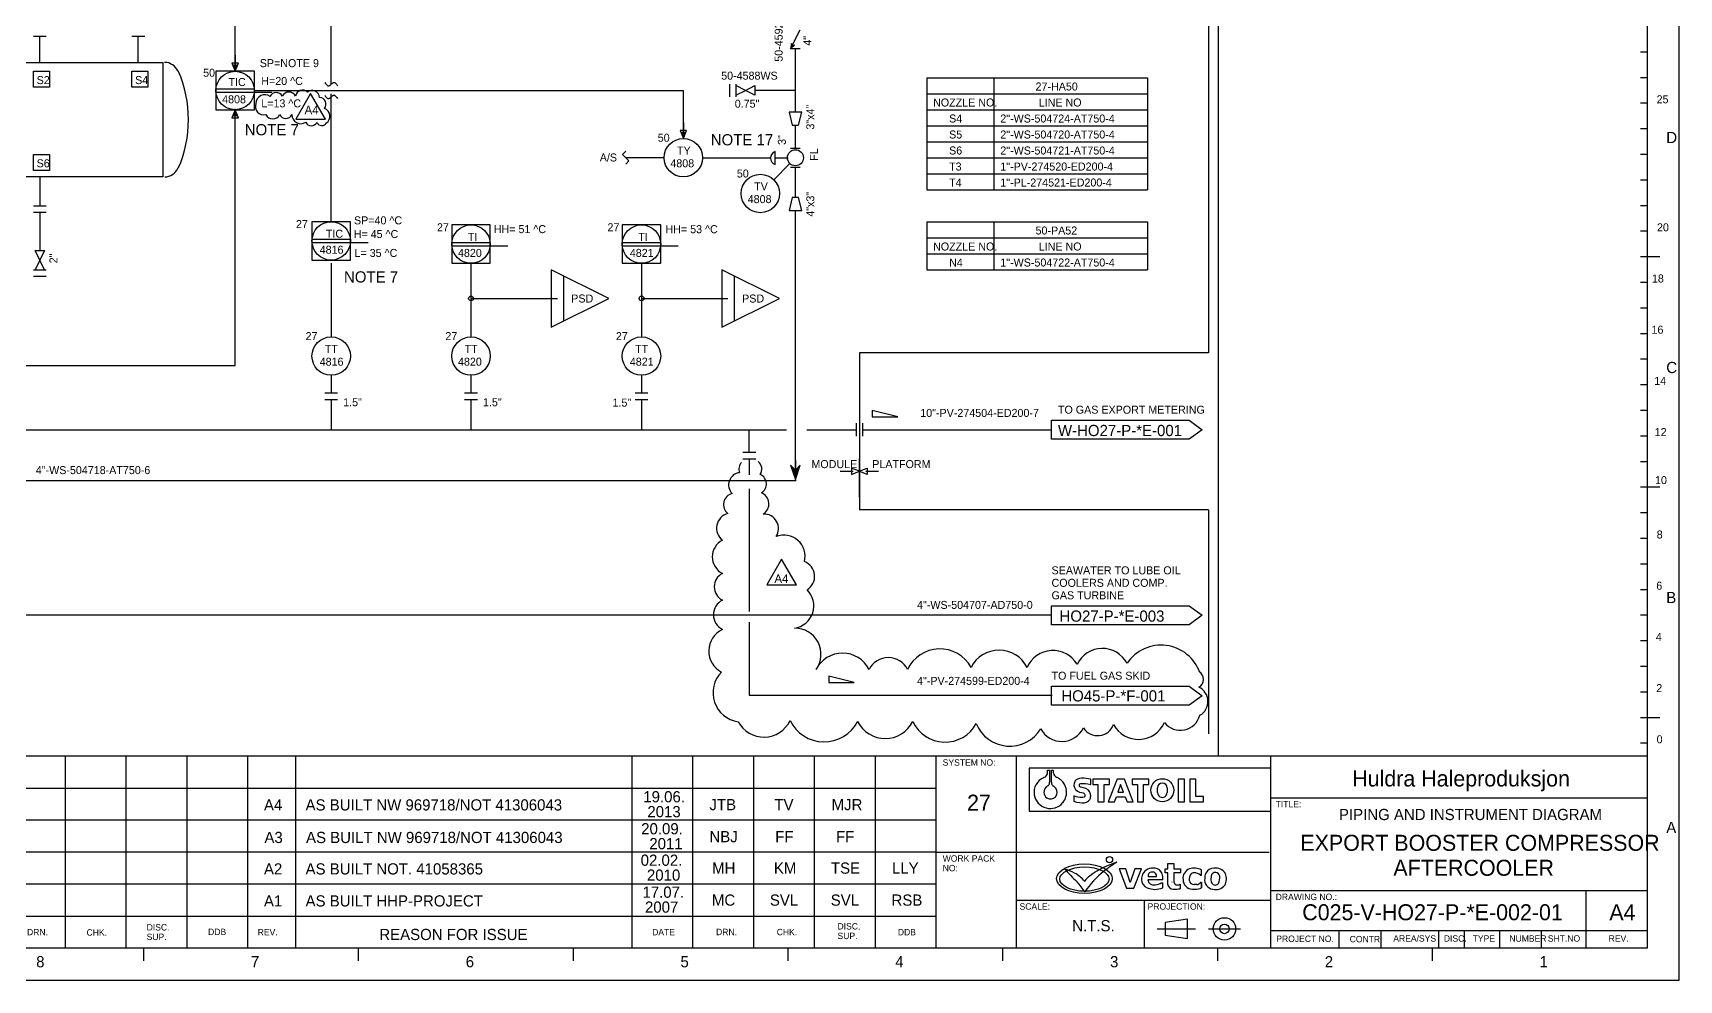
# Model space of a CAD drawing. Extents: x 0 to 840, y 0 to 594.
# Drawn here: x 326 to 840, y 0 to 296 of the extents above; entities that cross this region are included whole.
import ezdxf

# ---------------------------------------------------------------- set-up
doc = ezdxf.new("R2010")
doc.units = 0
for name, color, linetype in [('01-LIN-025-A', 7, 'Continuous'), ('08-LIN-050-A', 7, 'Continuous'), ('14-LIN-025-DASH', 7, 'Continuous'), ('15-LIN-025-PHAN', 7, 'Continuous'), ('18-LIN-025-SP', 7, 'Continuous'), ('35-TXT-025', 7, 'Continuous'), ('36-TXT-035', 7, 'Continuous'), ('37-TXT-050', 7, 'Continuous'), ('39-TXT-100', 7, 'Continuous'), ('40-', 7, 'Continuous'), ('43-', 7, 'Continuous'), ('45-', 7, 'Continuous'), ('47-', 7, 'Continuous'), ('50-REV-035-TRNG', 7, 'Continuous'), ('51-REV-035-CLD', 7, 'Continuous'), ('60-', 7, 'Continuous')]:
    doc.layers.add(name, color=color, linetype=linetype)

# ---------------------------------------------------------------- blocks, each defined once
blk = doc.blocks.new('VETHOF')
at = {"layer": '35-TXT-025'}
for p, q in [((0.41, -1.3), (1.85, -5.04)), ((0.41, -1.31), (0.42, -1.31)), ((3.31, -5.04), (4.76, -1.31)), ((6.04, -2.75), (7.66, -2.75)), ((6.04, -2.75), (6.04, -2.75)), ((7.16, -1.93), (6.63, -1.93)), ((9.39, -2.06), (9.39, -1.28)), ((9.39, -1.28), (9.86, -1.28)), ((9.85, -2.06), (9.39, -2.06)), ((9.85, -4.22), (9.85, -2.06)), ((9.86, -1.28), (9.86, -0.24)), ((9.86, -0.24), (11.07, -0.24)), ((11.07, -0.24), (11.07, -1.28)), ((11.07, -1.28), (12.33, -1.28)), ((12.33, -2.08), (11.07, -2.08)), ((11.07, -2.08), (11.07, -3.93)), ((12.33, -1.28), (12.33, -2.08)), ((14.1, -3.62), (14.1, -3.06)), ((16.22, -2.53), (16.41, -2.53)), ((16.41, -2.53), (16.41, -1.5)), ((1.85, -5.04), (3.31, -5.04)), ((8.91, -3.39), (6.02, -3.39)), ((6.02, -3.39), (6.02, -3.39)), ((8.68, -3.97), (8.83, -3.97)), ((8.83, -3.97), (8.87, -4.96)), ((10.74, -3.85), (10.72, -3.83)), ((12.29, -4.26), (12.29, -5.14)), ((14.64, -5.24), (15.22, -5.23)), ((15.49, -4.35), (14.99, -4.35)), ((16.41, -3.92), (16.21, -3.92)), ((16.41, -3.92), (16.41, -4.95)), ((16.41, -4.95), (16.41, -3.92))]:
    blk.add_line(p, q, dxfattribs=at)
for points in [[(2.6, -3.94), (1.73, -1.3), (0.41, -1.3)], [(4.76, -1.31), (3.49, -1.3), (2.6, -3.94)]]:
    blk.add_lwpolyline(points, dxfattribs=at)
blk.add_circle((-1.43, 0.48), 0.605, dxfattribs=at)
for centre, radius, start, end in [((13.93, -22.68), 26.62, 121.5563, 128.3285), ((37.25, 42.28), 64.41, 222.5947, 225.7032), ((-14.08, -13.49), 12.79, 62.6066, 72.1906), ((-11.71, -8.47), 7.25, 41.0115, 61.0067), ((-3.16, -5.6), 3.6, 124.7387, 147.7308), ((8.37, -15.52), 17.55, 128.5803, 146.05), ((6.12, -18.57), 19.56, 108.2412, 125.4198), ((6.77, -3.21), 1.99, 154.3487, 183.6218), ((6.95, -3.34), 2.21, 78.1818, 153.4256), ((7.31, -2.69), 1.52, 17.8896, 86.6586), ((6.01, -3.18), 2.91, 355.735, 19.13), ((14.63, -3.05), 1.82, 106.958, 189.6818), ((15.01, -4.27), 3.11, 63.2083, 107.2021), ((15.01, -2.96), 0.922, 90.9584, 186.0164), ((14.92, -4.02), 1.98, 48.9228, 87.6766), ((18.79, -3.46), 1.78, 170.4912, 263.3791), ((18.97, -3.03), 1.94, 151.7643, 183.9277), ((19.79, -3.3), 1.57, 162.7412, 208.9148), ((19.14, -2.82), 0.849, 86.3191, 180.85), ((19.2, -3.25), 2.12, 29.0189, 101.4145), ((19.02, -2.88), 0.922, 8.7879, 79.0575), ((17.23, -3.04), 2.72, 336.4872, 6.4609), ((18.68, -3.2), 2.57, 329.8764, 22.4066), ((-14.02, -10.14), 8.92, 28.965, 45.1389), ((6.54, -3.31), 1.76, 180.9147, 248.3029), ((7.4, -1.55), 3.72, 246.066, 293.4026), ((7.11, -3.3), 1.1, 184.8601, 284.5167), ((7.34, -2.01), 2.35, 271.2552, 305.2681), ((10.95, -4.11), 1.11, 185.5058, 268.5279), ((11.23, 0.94), 6.17, 267.1617, 279.8493), ((11.68, -3.8), 0.621, 192.7792, 272.2628), ((11.84, -3.73), 0.699, 259.1117, 310.2572), ((14.73, -3.35), 1.9, 180.2152, 267.4856), ((15.36, -3.23), 2.01, 265.9477, 301.2036), ((15.3, -3.22), 1.15, 279.5929, 322.5462), ((19.09, -3.62), 0.807, 212.7849, 321.122), ((19.18, -3.11), 2.2, 254.0775, 321.1567)]:
    blk.add_arc(centre, radius, start, end, dxfattribs=at)
for centre, major_axis, ratio in [((-6.29, -3.19), (5.4, 0), 0.528293), ((-6.29, -3.28), (4.78, 0), 0.49425)]:
    blk.add_ellipse(centre, major_axis=major_axis, ratio=ratio, dxfattribs=at)
for centre, major_axis, ratio, start_param, end_param in [((6.66, -2.64), (0, -0.712), 0.880856, 3.185051, 4.854658), ((7.04, -2.64), (0, 0.717), 0.880776, 4.56178, 6.095477), ((18.68, -3.23), (0, 2.06), 0.822978, 6.225398, 7.281168), ((15.03, -3.61), (-0.934, 0), 0.790089, 0.002176, 1.522775)]:
    blk.add_ellipse(centre, major_axis=major_axis, ratio=ratio, start_param=start_param, end_param=end_param, dxfattribs=at)

msp = doc.modelspace()

# ---------------------------------------------------------------- linework, layer by layer
at = {"layer": '01-LIN-025-A'}
for p, q in [((605, 282), (674, 282)), ((605, 282), (605, 247)), ((626, 282), (626, 247)), ((674, 282), (674, 247)), ((605, 277), (674, 277)), ((605, 272), (674, 272)), ((605, 267), (674, 267)), ((605, 262), (674, 262)), ((557.25, 250.1), (562.25, 255.21)), ((605, 257), (674, 257)), ((605, 252), (674, 252)), ((605, 247), (674, 247)), ((605, 237), (674, 237)), ((605, 237), (605, 222)), ((626, 237), (626, 222)), ((674, 237), (674, 222)), ((605, 232), (674, 232)), ((605, 227), (674, 227)), ((605, 222), (674, 222)), ((419, 189), (419, 183.47)), ((462.67, 189), (462.67, 183.47)), ((515.92, 189), (515.92, 183.47))]:
    msp.add_line(p, q, dxfattribs=at)
for points in [[(326, 295), (330, 295)], [(356.76, 295), (360.76, 295)], [(562.5, 291), (565.5, 297)], [(389, 289), (389, 286)], [(565.5, 291), (562.5, 291)], [(563.67, 292.22), (563, 292), (562.78, 292.67), (562.55, 291.11), (563.67, 292.22)], [(563, 292), (562.55, 291.11)], [(563.45, 292.06), (562.67, 291.33), (562.78, 292.39)], [(562.78, 292.39), (562.89, 291.78), (563.45, 292.06)], [(563.22, 291.89), (562.78, 291.55), (562.78, 292.11)], [(383, 284), (383, 272)], [(395, 284), (383, 284)], [(389.5, 286), (389, 284.75), (388.5, 286)], [(388.5, 286), (389, 285.8), (389.5, 286)], [(395, 272), (395, 284)], [(383, 278.5), (395, 278.5)], [(543.36, 280.02), (543.36, 276.02)], [(545.36, 280.02), (545.36, 276.02)], [(383, 277.5), (400.5, 277.5)], [(383, 272), (395, 272)], [(388.5, 270), (389, 271.25), (389.5, 270)], [(389.5, 270), (389, 270.2), (388.5, 270)], [(389, 267), (389, 270)], [(529, 268), (529, 265)], [(562, 271.2), (563, 267.2)], [(566, 271.2), (562, 271.2)], [(565, 267.2), (566, 271.2)], [(529.5, 265), (529, 263.75), (528.5, 265)], [(528.5, 265), (529, 264.8), (529.5, 265)], [(563, 267.2), (565, 267.2)], [(511, 255), (512, 256), (510, 258), (511, 259)], [(557.7, 254.9), (557.7, 258.9)], [(562.5, 260), (565.5, 260)], [(561.7, 256.9), (557.7, 256.9)], [(562.5, 254), (565.5, 254)], [(326, 242), (330, 242)], [(563, 244.52), (562, 240.52)], [(565, 244.52), (563, 244.52)], [(566, 240.52), (565, 244.52)], [(326, 240), (330, 240)], [(413, 237), (413, 225)], [(425, 237), (413, 237)], [(425, 225), (425, 237)], [(562, 240.52), (566, 240.52)], [(413, 231.5), (425, 231.5)], [(456.67, 236), (456.67, 224)], [(468.67, 236), (456.67, 236)], [(468.67, 224), (468.67, 236)], [(509.92, 236), (509.92, 224)], [(521.92, 236), (509.92, 236)], [(521.92, 224), (521.92, 236)], [(413, 230.5), (430.5, 230.5)], [(456.67, 230.5), (468.67, 230.5)], [(456.67, 229.5), (474.17, 229.5)], [(509.92, 230.5), (521.92, 230.5)], [(509.92, 229.5), (527.42, 229.5)], [(326, 222), (330, 222)], [(413, 225), (425, 225)], [(456.67, 224), (468.67, 224)], [(509.92, 224), (521.92, 224)], [(326, 220), (330, 220)], [(491.67, 206), (491.67, 220)], [(545, 206), (545, 220)], [(417, 183.47), (421, 183.47)], [(417, 181.47), (421, 181.47)], [(460.67, 183.47), (464.67, 183.47)], [(460.67, 181.47), (464.67, 181.47)], [(513.92, 183.47), (517.92, 183.47)], [(513.92, 181.47), (517.92, 181.47)], [(644, 175), (687, 175)], [(644, 169), (644, 175)], [(687, 175), (691, 172)], [(583, 174), (583, 170)], [(585, 174), (585, 170)], [(691, 172), (687, 169)], [(547.6, 164.94), (551.6, 164.94)], [(687, 169), (644, 169)], [(547.6, 162.94), (551.6, 162.94)], [(565.5, 160.89), (564, 159.39), (562.5, 160.89), (564, 156.39), (565.5, 160.89)], [(562.53, 160.79), (562.6, 160.79)], [(562.57, 160.69), (562.7, 160.69)], [(562.6, 160.59), (562.8, 160.59)], [(562.63, 160.49), (562.9, 160.49)], [(562.67, 160.39), (563, 160.39)], [(562.7, 160.29), (563.1, 160.29)], [(562.73, 160.19), (563.2, 160.19)], [(562.77, 160.09), (563.3, 160.09)], [(562.8, 159.99), (563.4, 159.99)], [(562.83, 159.89), (563.5, 159.89)], [(562.87, 159.79), (563.6, 159.79)], [(562.9, 159.69), (563.7, 159.69)], [(562.93, 159.59), (563.8, 159.59)], [(562.97, 159.49), (563.9, 159.49)], [(563, 159.39), (564, 159.39)], [(564, 162.39), (564, 156.39)], [(564, 159.39), (565, 159.39)], [(564.1, 159.49), (565.03, 159.49)], [(564.2, 159.59), (565.07, 159.59)], [(564.3, 159.69), (565.1, 159.69)], [(564.4, 159.79), (565.13, 159.79)], [(564.5, 159.89), (565.17, 159.89)], [(564.6, 159.99), (565.2, 159.99)], [(564.7, 160.09), (565.23, 160.09)], [(564.8, 160.19), (565.27, 160.19)], [(564.9, 160.29), (565.3, 160.29)], [(565, 160.39), (565.33, 160.39)], [(565.1, 160.49), (565.37, 160.49)], [(565.2, 160.59), (565.4, 160.59)], [(565.3, 160.69), (565.43, 160.69)], [(565.4, 160.79), (565.47, 160.79)], [(584, 151), (584, 163)], [(563.03, 159.29), (564.97, 159.29)], [(563.07, 159.19), (564.93, 159.19)], [(563.1, 159.09), (564.9, 159.09)], [(563.13, 158.99), (564.87, 158.99)], [(563.17, 158.89), (564.83, 158.89)], [(563.2, 158.79), (564.8, 158.79)], [(563.23, 158.69), (564.77, 158.69)], [(563.27, 158.59), (564.73, 158.59)], [(563.3, 158.49), (564.7, 158.49)], [(563.33, 158.39), (564.67, 158.39)], [(563.37, 158.29), (564.63, 158.29)], [(563.4, 158.19), (564.6, 158.19)], [(563.43, 158.09), (564.57, 158.09)], [(563.47, 157.99), (564.53, 157.99)], [(563.5, 157.89), (564.5, 157.89)], [(563.53, 157.79), (564.47, 157.79)], [(563.57, 157.69), (564.43, 157.69)], [(563.6, 157.59), (564.4, 157.59)], [(563.63, 157.49), (564.37, 157.49)], [(563.67, 157.39), (564.33, 157.39)], [(563.7, 157.29), (564.3, 157.29)], [(563.73, 157.19), (564.27, 157.19)], [(563.77, 157.09), (564.23, 157.09)], [(563.8, 156.99), (564.2, 156.99)], [(563.83, 156.89), (564.17, 156.89)], [(563.87, 156.79), (564.13, 156.79)], [(563.9, 156.69), (564.1, 156.69)], [(563.93, 156.59), (564.07, 156.59)], [(563.97, 156.49), (564.03, 156.49)], [(578, 159), (579, 159)], [(579, 159), (582, 159)], [(586, 159), (589, 159)], [(589, 159), (590, 159)], [(644, 117), (687, 117)], [(644, 111), (644, 117)], [(687, 117), (691, 114)], [(691, 114), (687, 111)], [(687, 111), (644, 111)], [(644, 91.87), (687, 91.87)], [(644, 85.87), (644, 91.87)], [(687, 91.87), (691, 88.87)], [(691, 88.87), (687, 85.87)], [(687, 85.87), (644, 85.87)]]:
    msp.add_lwpolyline(points, dxfattribs=at)
for points in [[(326, 284), (331, 284), (331, 279), (326, 279)], [(356.76, 284), (361.76, 284), (361.76, 279), (356.76, 279)], [(390, 286.5), (388, 286.5), (389, 284)], [(545.36, 276.52), (548.36, 278.02), (545.36, 279.52)], [(551.36, 276.52), (548.36, 278.02), (551.36, 279.52)], [(388, 269.5), (390, 269.5), (389, 272)], [(530, 265.5), (528, 265.5), (529, 263)], [(326, 258), (331, 258), (331, 253), (326, 253)], [(329.5, 228), (328, 225), (326.5, 228)], [(329.5, 222), (328, 225), (326.5, 222)], [(487.67, 204), (505.67, 213), (487.67, 222)], [(541, 204), (559, 213), (541, 222)], [(588, 178), (588, 176), (596, 176)], [(581.5, 160), (581.5, 158), (584, 159)], [(586.45, 160), (586.45, 158), (583.95, 159)], [(574.39, 94.96), (574.39, 92.96), (582.39, 92.96)]]:
    msp.add_lwpolyline(points, close=True, dxfattribs=at)
for centre, radius in [((389, 278), 6), ((529, 257), 6), ((564, 257), 2.5), ((553.05, 245.81), 6), ((419, 231), 6), ((462.67, 230), 6), ((515.92, 230), 6), ((462.69, 213.02), 0.75), ((515.94, 213.02), 0.75), ((419, 195), 6), ((462.67, 195), 6), ((515.92, 195), 6)]:
    msp.add_circle(centre, radius, dxfattribs=at)
msp.add_arc((558.28, 256.9), 2.08, 106.2602, 253.7398, dxfattribs=at)
for points in [[(417, 280.5), (417.33, 280.04), (418, 279.12), (419, 280), (420, 280.87), (420.67, 279.96), (421, 279.5)], [(417, 276.5), (417.33, 276.04), (418, 275.12), (419, 276), (420, 276.87), (420.67, 275.96), (421, 275.5)]]:
    msp.add_open_spline(points, degree=3, dxfattribs=at)
at = {"layer": '08-LIN-050-A'}
for p, q in [((328, 286.84), (328, 295)), ((358.76, 286.84), (358.76, 295)), ((564, 271.2), (564, 291)), ((564, 260), (564, 267.2)), ((564, 244.52), (564, 254)), ((328, 251), (328, 242)), ((564, 156.39), (564, 240.52)), ((419, 181.47), (419, 172)), ((462.67, 181.47), (462.67, 172)), ((515.92, 181.47), (515.92, 172)), ((549.6, 164.94), (549.6, 171.99)), ((564.19, 156), (197, 156)), ((644, 114), (173, 114))]:
    msp.add_line(p, q, dxfattribs=at)
at = {"layer": '14-LIN-025-DASH'}
for points in [[(693, 417), (693, 196)], [(693, 196), (584, 196)], [(584, 196), (584, 147)], [(693, 147), (584, 147)], [(693, 147), (693, 77)]]:
    msp.add_lwpolyline(points, dxfattribs=at)
at = {"layer": '15-LIN-025-PHAN'}
msp.add_line((696, 585), (696, 70), dxfattribs=at)
at = {"layer": '18-LIN-025-SP'}
for p, q in [((419, 280), (419, 388)), ((389, 284.3), (389, 372.56)), ((395, 278), (529, 278)), ((417.77, 279.03), (417.77, 279.06)), ((529, 263), (529, 278)), ((564, 278.02), (551.36, 278.02)), ((419, 237), (419, 277)), ((389, 192.09), (389, 272.3)), ((523, 257), (511, 257)), ((556.2, 256.9), (535, 256.9)), ((328, 240), (328, 228)), ((419, 224), (419, 201)), ((462.67, 224), (462.67, 201)), ((515.92, 224), (515.92, 201)), ((462.67, 213), (489.67, 213)), ((515.92, 213), (542.92, 213)), ((243.99, 192.09), (389, 192.09)), ((207, 172), (561.17, 172)), ((567.6, 172), (583, 172)), ((585, 172), (644, 172)), ((549.6, 162.94), (549.6, 157.85)), ((549.6, 153.53), (549.6, 115.22)), ((549.6, 111.83), (549.6, 89.07)), ((549.6, 89.07), (644.17, 89.07))]:
    msp.add_line(p, q, dxfattribs=at)
at = {"layer": '43-'}
for p, q in [((25, 60), (608, 60)), ((677, 16), (689, 16)), ((693, 16), (703, 16)), ((712.5, 15.5), (830, 15.5))]:
    msp.add_line(p, q, dxfattribs=at)
for points in [[(0, 594), (0, 0), (840, 0), (840, 594)], [(679.5, 14), (686.5, 13), (686.5, 19), (679.5, 18)]]:
    msp.add_lwpolyline(points, close=True, dxfattribs=at)
for points in [[(830, 290), (828, 290)], [(830, 282), (828, 282)], [(830, 274), (828, 274)], [(830, 266), (828, 266)], [(830, 258), (828, 258)], [(830, 250), (828, 250)], [(830, 242), (828, 242)], [(830, 234), (828, 234)], [(830, 226), (828, 226)], [(834, 226), (830, 226)], [(830, 218), (828, 218)], [(830, 210), (828, 210)], [(830, 202), (828, 202)], [(830, 194), (828, 194)], [(830, 186), (828, 186)], [(830, 178), (828, 178)], [(830, 170), (828, 170)], [(830, 162), (828, 162)], [(830, 154), (828, 154)], [(834, 154), (830, 154)], [(830, 146), (828, 146)], [(830, 138), (828, 138)], [(830, 130), (828, 130)], [(830, 122), (828, 122)], [(830, 114), (828, 114)], [(830, 106), (828, 106)], [(830, 98), (828, 98)], [(830, 90), (828, 90)], [(830, 82), (828, 82)], [(834, 82), (830, 82)], [(830, 74), (828, 74)], [(336, 10), (336, 70)], [(355, 10), (355, 70)], [(374, 10), (374, 70)], [(408, 10), (408, 70)], [(513, 10), (513, 70)], [(532, 10), (532, 70)], [(551, 10), (551, 70)], [(570, 10), (570, 70)], [(589, 10), (589, 70)], [(830, 70), (828, 70)], [(608, 50), (25, 50)], [(608, 40), (25, 40)], [(608, 30), (25, 30)], [(673, 10), (673, 25)], [(747, 10), (747, 15.5)], [(765, 10), (765, 15.5)], [(773, 10), (773, 15.5)], [(784, 10), (784, 15.5)], [(797, 10), (797, 15.5)], [(733.85, 9.9), (733.85, 15.4)], [(360.4, 10), (360.4, 6)], [(427.48, 10), (427.48, 6)], [(494.56, 10), (494.56, 6)], [(561.64, 10), (561.64, 6)], [(628.72, 10), (628.72, 6)], [(695.8, 10), (695.8, 6)], [(762.88, 10), (762.88, 6)]]:
    msp.add_lwpolyline(points, dxfattribs=at)
for radius in [3.5, 1.5]:
    msp.add_circle((698, 16), radius, dxfattribs=at)
at = {"layer": '45-'}
for p, q in [((830, 70), (25, 70)), ((712.5, 57), (830, 57)), ((712.5, 28), (830, 28)), ((811, 10), (811, 28)), ((25, 20), (608, 20))]:
    msp.add_line(p, q, dxfattribs=at)
msp.add_lwpolyline([(25, 585), (830, 585), (830, 10), (25, 10)], close=True, dxfattribs=at)
for points in [[(393, 10), (393, 70)], [(608, 10), (608, 70)], [(633, 10), (633, 70)], [(712.5, 10), (712.5, 70)], [(608, 40), (712, 40)], [(633, 25), (712.5, 25)]]:
    msp.add_lwpolyline(points, dxfattribs=at)
at = {"layer": '47-'}
for p, q in [((677.1, 58.6), (677.1, 60.09)), ((680.1, 60.07), (680.1, 58.6))]:
    msp.add_line(p, q, dxfattribs=at)
for points in [[(637.05, 52.74), (712.45, 52.74), (712.45, 66.24), (637.05, 66.24)], [(656.25, 62.75), (654.79, 63.02), (654.05, 63.09), (653.31, 63.1), (652.68, 63.02), (652.11, 62.84), (651.7, 62.59), (651.4, 62.23), (651.04, 61.48), (651, 60.86), (651.15, 60.17), (651.5, 59.59), (652.15, 59.04), (652.76, 58.78), (653.34, 58.64), (653.87, 58.48), (654.07, 58.4), (654.34, 58.17), (654.42, 57.75), (654.36, 57.35), (654.19, 57.14), (653.81, 57.06), (653.36, 57.06), (652.8, 57.1), (652.17, 57.2), (651.71, 57.31), (651, 57.54), (651, 55.94), (651.84, 55.63), (652.83, 55.45), (653.54, 55.43), (654.3, 55.43), (654.93, 55.61), (655.56, 56.07), (655.91, 56.48), (656.12, 56.86), (656.21, 57.22), (656.27, 57.59), (656.2, 58.11), (655.85, 58.92), (655.42, 59.45), (654.74, 59.83), (653.25, 60.24), (653.02, 60.29), (652.8, 60.43), (652.75, 60.52), (652.75, 61.16), (652.87, 61.32), (653.13, 61.42), (653.76, 61.46), (654.64, 61.4), (655.38, 61.32), (656.25, 61.14)], [(658.5, 55.74), (660.45, 55.74), (660.45, 61.14), (662.1, 61.14), (662.1, 62.79), (656.85, 62.79), (656.85, 61.14), (658.5, 61.14)], [(661.72, 55.74), (663.67, 55.74), (664.27, 57.24), (666.97, 57.24), (667.57, 55.74), (669.52, 55.74), (666.75, 62.79), (664.5, 62.79)], [(670.8, 55.74), (672.75, 55.74), (672.75, 61.14), (674.4, 61.14), (674.4, 62.79), (669.15, 62.79), (669.15, 61.14), (670.8, 61.14)], [(683.55, 55.74), (685.5, 55.74), (685.5, 62.79), (683.55, 62.79)], [(687.15, 62.79), (687.15, 55.74), (691.5, 55.74), (691.5, 57.39), (689.1, 57.39), (689.1, 62.79)], [(664.65, 58.74), (666.45, 58.74), (665.55, 61.14)]]:
    msp.add_lwpolyline(points, close=True, dxfattribs=at)
for points in [[(642.72, 65.01), (642.76, 65.63), (643.39, 65.64), (643.39, 61.89)], [(643.98, 61.81), (643.95, 65.64), (644.54, 65.63)]]:
    msp.add_lwpolyline(points, dxfattribs=at)
msp.add_circle((678.6, 59.34), 3.6, dxfattribs=at)
for centre, radius, start, end in [((643.59, 58.65), 5.06, 113.7635, 188.3203), ((641.21, 64.77), 1.52, 282.852, 9.044), ((641.95, 61.79), 1.44, 321.7423, 3.762), ((645.2, 61.71), 1.23, 175.3152, 221.2166), ((646.49, 65.41), 1.97, 173.4672, 187.7155), ((645.83, 65.04), 1.3, 175.3061, 197.185), ((645.9, 64.8), 1.31, 186.1278, 222.8283), ((646.18, 64.84), 1.56, 216.8773, 246.654), ((644.47, 61.38), 2.3, 55.6515, 61.5466), ((644.61, 60.4), 3.11, 48.0526, 68.1437), ((644.97, 60.04), 3.18, 37.2435, 57.2587), ((644.77, 59.44), 3.71, 20.1397, 42.7842), ((643.63, 58.74), 5.11, 189.1914, 319.9278), ((643.63, 58.7), 2.03, 124.5855, 237.1816), ((645.05, 57.76), 3.67, 125.9617, 134.5122), ((643.7, 58.69), 2.06, 235.4877, 40.7807), ((645.9, 57.6), 4.34, 130.4962, 133.846), ((645.2, 61.51), 1.1, 213.3486, 238.4905), ((644.05, 59.53), 1.19, 43.3303, 60.8198), ((646.02, 61.25), 1.43, 219.3244, 237.8771), ((643.47, 58.69), 5.21, 321.413, 9.0237), ((646.06, 59.56), 2.49, 13.5176, 27.6966), ((645.82, 59.21), 2.82, 6.0766, 19.2842), ((678.6, 60.08), 1.5, 359.7594, 179.7594), ((678.6, 58.59), 1.5, 179.7594, 0.2406)]:
    msp.add_arc(centre, radius, start, end, dxfattribs=at)
at = {"layer": '50-REV-035-TRNG'}
for points in [[(412.58, 277.09), (407.96, 269.08), (417.21, 269.08)], [(559.66, 131.56), (555.04, 123.55), (564.29, 123.55)]]:
    msp.add_lwpolyline(points, close=True, dxfattribs=at)
at = {"layer": '51-REV-035-CLD'}
for centre, radius, start, end in [((410.04, 275.94), 2.18, 45.0679, 171.8188), ((413.06, 275.72), 2.29, 3.4158, 130.1667), ((397.91, 272.98), 2.59, 158.2442, 284.9951), ((398.26, 273.95), 2.75, 53.6016, 180.3525), ((401.83, 275.24), 2.15, 27.7709, 154.5218), ((405.81, 275.2), 2.32, 26.6246, 153.3754), ((415.25, 273.74), 2.12, 320.5767, 87.3275), ((400.74, 271.55), 2.41, 206.6246, 333.3754), ((404.81, 271.44), 2.15, 206.6246, 333.3754), ((409.49, 270.36), 2.75, 177.645, 304.3959), ((412.83, 268.94), 1.98, 205.3786, 332.1295), ((416.08, 268.67), 1.64, 203.6103, 330.3612), ((416.06, 269.97), 2.56, 304.3427, 71.0935), ((549.44, 159.71), 3.11, 138.0463, 201.4218), ((550.45, 159.67), 3.05, 326.8378, 51.7361), ((547.01, 154.73), 3.87, 96.8667, 223.6176), ((551.74, 155.04), 3.22, 300.2176, 66.9684), ((545.1, 148.62), 3.55, 104.5999, 231.3508), ((552.01, 148.8), 3.72, 301.8958, 68.6467), ((544.15, 141.24), 4.78, 105.3763, 232.1271), ((554.19, 141.12), 4.53, 326.0765, 92.8274), ((560.42, 132.46), 6.61, 345.1871, 111.938), ((543.81, 132.29), 5.79, 116.6246, 243.3754), ((565.04, 126.16), 4.95, 302.1984, 68.9493), ((543.31, 122.93), 4.68, 116.6246, 243.3754), ((543.51, 114.17), 5.12, 116.6246, 243.3754), ((562.69, 116.97), 7.06, 278.3906, 45.1414), ((544.4, 102.84), 7.46, 115.3101, 242.061), ((563.85, 101.83), 8.15, 324.0979, 90.8488), ((609.1, 92.41), 11.09, 28.5031, 155.254), ((627.62, 93.3), 9.81, 26.6246, 153.3754), ((644.43, 94.28), 8.74, 30.2021, 156.953), ((659.86, 94.93), 8.72, 27.8185, 154.5693), ((678.21, 91.84), 12.82, 19.2957, 146.0466), ((578.73, 92.9), 9.27, 26.6246, 153.3754), ((593.02, 94.04), 6.72, 26.6246, 153.3754), ((547.4, 89.8), 9.15, 135.1845, 261.9354), ((688.77, 93.96), 2.73, 296.6246, 63.3754), ((687.95, 87.06), 4.91, 298.7449, 65.4958), ((684.22, 84.38), 6.31, 218.2621, 345.0129), ((554.13, 85), 9.07, 207.9729, 334.7238), ((572.97, 86.26), 11.81, 205.7429, 332.4937), ((592.05, 85.12), 9.63, 206.6246, 333.3754), ((610.73, 85.45), 11.09, 204.746, 331.4969), ((630.95, 84.39), 11.3, 202.0123, 328.7632), ((647.19, 82.03), 7.45, 208.0222, 334.7731), ((658.4, 81.7), 5.3, 212.5327, 339.2836), ((671.15, 84.14), 8.91, 208.9627, 335.7135)]:
    msp.add_arc(centre, radius, start, end, dxfattribs=at)
at = {"layer": '60-'}
for points in [[(232.16, 286.8), (366.41, 286.8)], [(366.41, 286.8), (366.41, 251)], [(366.41, 251), (232.16, 251)]]:
    msp.add_lwpolyline(points, dxfattribs=at)
for centre, radius, start, end in [((366.97, 282.32), 4.47, 23.5782, 90), ((336.39, 268.9), 38.03, 336.4218, 23.5782), ((367, 255.47), 4.47, 270, 336.4217)]:
    msp.add_arc(centre, radius, start, end, dxfattribs=at)

# ---------------------------------------------------------------- block references
at = {"layer": '35-TXT-025', "xscale": 1.6105100000000008, "yscale": 1.6105100000000006}
msp.add_blockref('VETHOF', (664.41, 36.84), dxfattribs=at)

# ---------------------------------------------------------------- texts
at = {"layer": '35-TXT-025'}
for s, p in [('50-4592WS', (560, 287)), ('4"', (569, 292)), ('3"x4"', (569.89, 265.78)), ('3"', (561.02, 261)), ('FL', (571.02, 256)), ('4"x3"', (569.89, 238.56)), ('2"', (333.5, 224))]:
    msp.add_text(s, height=2.5, rotation=90, dxfattribs=at).set_placement(p)
for s, p in [('50', (379, 282.3)), ('SP=NOTE 9', (396.69, 285.3)), ('50-4588WS', (540.81, 281.39)), ('S2', (327, 280)), ('S4', (357.76, 280)), ('TIC', (386.92, 279.4)), ('H=20 ^C', (397.17, 279.73)), ('27-HA50', (639, 278)), ('4808', (384.94, 274)), ('L=13 ^C', (397.17, 272.73)), ('0.75"', (545.05, 272.63)), ('NOZZLE NO.', (607, 273)), ('LINE NO', (640, 273)), ('S4', (612, 268)), ('2"-WS-504724-AT750-4', (628, 268)), ('50', (521, 262)), ('S5', (612, 263)), ('2"-WS-504720-AT750-4', (628, 263)), ('A/S', (502.89, 255.82)), ('TY', (527, 258)), ('S6', (612, 258)), ('2"-WS-504721-AT750-4', (628, 258)), ('S6', (327, 254)), ('4808', (524.94, 254)), ('50', (545.7, 250.81)), ('T3', (612, 253)), ('1"-PV-274520-ED200-4', (628, 253)), ('TV', (551.12, 246.81)), ('T4', (612, 248)), ('1"-PL-274521-ED200-4', (628, 248)), ('4808', (549.1, 242.81)), ('27', (408, 235)), ('SP=40 ^C', (426.12, 236.17)), ('27', (452.05, 234.02)), ('27', (505.3, 234.02)), ('TIC', (417.33, 232)), ('H= 45 ^C', (426.04, 231.89)), ('TI', (461.67, 231)), ('HH= 51 ^C', (469.79, 233.43)), ('TI', (514.92, 231)), ('HH= 53 ^C', (523.41, 233.41)), ('50-PA52', (639, 233)), ('4816', (415.41, 227)), ('L= 35 ^C', (426.29, 225.99)), ('4820', (458.61, 226)), ('4821', (512.28, 226)), ('NOZZLE NO.', (607, 228)), ('LINE NO', (640, 228)), ('N4', (612, 223)), ('1"-WS-504722-AT750-4', (628, 223)), ('PSD', (493.98, 211.75)), ('PSD', (547.35, 211.75)), ('27', (411, 200)), ('27', (454.67, 200)), ('27', (507.92, 200)), ('TT', (417, 196)), ('TT', (460.67, 196)), ('TT', (513.92, 196)), ('4816', (415.41, 192)), ('4820', (458.61, 192)), ('4821', (512.28, 192)), ('1.5"', (422.75, 179.33)), ('1.5"', (466.42, 179.33)), ('1.5"', (506.87, 179.21)), ('10"-PV-274504-ED200-7', (603, 176)), ('4"-WS-504718-AT750-6', (326.75, 158.12)), ('MODULE', (569, 160)), ('PLATFORM', (588, 160)), ('SEAWATER TO LUBE OIL ', (644, 126.8)), ('COOLERS AND COMP.', (644, 122.9)), ('4"-WS-504707-AD750-0', (601.99, 116)), ('GAS TURBINE', (644, 119)), ('4"-PV-274599-ED200-4', (601.99, 92.27)), ('TO FUEL GAS SKID', (644, 93.87))]:
    msp.add_text(s, height=2.5, dxfattribs=at).set_placement(p)
at = {"layer": '36-TXT-035'}
for s, height, p in [('NOTE 7', 3.5, (392, 264)), ('NOTE 17', 3.5, (537.56, 260.86)), ('NOTE 7', 3.5, (423, 218)), ('TO GAS EXPORT METERING', 2.5, (646, 177)), ('W-HO27-P-*E-001', 3.5, (646, 170)), ('HO27-P-*E-003', 3.5, (646.49, 112)), ('HO45-P-*F-001', 3.5, (647.05, 87.07)), ('AS BUILT NW 969718/NOT 41306043', 3.5, (411, 53)), ('19.06.', 3.5, (516.49, 55.55)), ('JTB ', 3.5, (537.14, 53.08)), ('TV', 3.5, (557.43, 53.08)), ('MJR', 3.5, (575.3, 53.08)), ('A4', 3.5, (398, 53)), ('2013', 3.5, (517.76, 50.89)), ('PIPING AND INSTRUMENT DIAGRAM', 3.5, (733.77, 50)), ('A3', 3.5, (398.15, 42.83)), ('AS BUILT NW 969718/NOT 41306043', 3.5, (411.15, 42.83)), ('20.09.', 3.5, (515.83, 45.55)), ('NBJ', 3.5, (537.14, 43.08)), ('FF', 3.5, (557.69, 43.08)), ('FF', 3.5, (576.69, 43.08)), ('2011', 3.5, (518.37, 40.89)), ('A2', 3.5, (398, 33)), ('AS BUILT NOT. 41058365', 3.5, (411, 33)), ('02.02.', 3.5, (515.67, 35.72)), ('MH', 3.5, (537.98, 33.25)), ('KM', 3.5, (557.28, 33.25)), ('TSE', 3.5, (575.09, 33.25)), ('LLY', 3.5, (594.15, 33.25)), ('2010', 3.5, (517.62, 31.06)), ('A1', 3.5, (398, 23)), ('AS BUILT HHP-PROJECT', 3.5, (411, 23)), ('17.07.', 3.5, (516.22, 25.72)), ('MC', 3.5, (537.92, 23.25)), ('SVL', 3.5, (556.02, 23.25)), ('SVL', 3.5, (575.02, 23.25)), ('RSB', 3.5, (594.02, 23.25)), ('2007', 3.5, (517.01, 21.06)), ('N.T.S.', 3.5, (650.46, 15.25))]:
    msp.add_text(s, height=height, dxfattribs=at).set_placement(p)
at = {"layer": '37-TXT-050'}
for s, p in [('Huldra Haleproduksjon', (737.9, 60.5)), ('27', (617.61, 52.95)), ('EXPORT BOOSTER COMPRESSOR', (721.72, 40.4)), ('AFTERCOOLER', (750.76, 32.6)), ('C025-V-HO27-P-*E-002-01', (722.3, 18.7)), ('A4', (818.22, 18.7))]:
    msp.add_text(s, height=5, dxfattribs=at).set_placement(p)
at = {"layer": '39-TXT-100'}
for s, height, p in [('25', 2.5, (832.98, 274)), ('20', 2.5, (833.1, 234)), ('18', 2.5, (831.52, 218)), ('16', 2.5, (831.39, 202)), ('14', 2.5, (832.24, 186)), ('12', 2.5, (832.38, 170)), ('10', 2.5, (832.49, 155)), ('8', 2.5, (833.01, 138)), ('6', 2.5, (832.89, 122)), ('4', 2.5, (832.74, 106)), ('2', 2.5, (832.88, 90)), ('0', 2.5, (832.99, 74)), ('SYSTEM NO:', 2, (610, 67)), ('TITLE:', 2, (714, 54)), ('WORK PACK', 2, (610, 37)), ('NO:', 2, (610, 34)), ('DRAWING NO.:', 2, (714, 25)), ('SCALE:', 2, (634, 22)), ('PROJECTION:', 2, (674, 22)), ('DRN.', 2, (324, 14)), ('CHK.', 2, (342.6, 13.89)), ('DISC.', 2, (361.36, 15.5)), ('DDB', 2, (380.56, 14.07)), ('REV.', 2, (396.05, 13.96)), ('DATE', 2, (519.26, 13.98)), ('DRN.', 2, (539.22, 14.04)), ('CHK.', 2, (558.17, 14.01)), ('DISC.', 2, (577.15, 15.81)), ('DDB', 2, (596, 14)), ('SUP.', 2, (361.36, 12.5)), ('SUP.', 2, (577.15, 12.81)), ('PROJECT NO.', 2, (714.19, 11.92)), ('CONTR.', 2, (737.12, 11.81)), ('AREA/SYS', 2, (750.73, 12.01)), ('DISC.', 2, (766.53, 12)), ('TYPE', 2, (775.53, 12)), ('NUMBER', 2, (787, 12)), ('SHT.NO', 2, (799, 12)), ('REV.', 2, (818, 12))]:
    msp.add_text(s, height=height, dxfattribs=at).set_placement(p)
at = {"layer": '40-'}
for s, p in [('D', (836, 261.56)), ('C', (836, 189.69)), ('B', (836, 117.81)), ('A', (836, 45.94)), ('REASON FOR ISSUE', (434.03, 12.51)), ('8', (326.86, 4)), ('7', (393.94, 4)), ('6', (461.02, 4)), ('5', (528.1, 4)), ('4', (595.18, 4)), ('3', (662.26, 4)), ('2', (729.34, 4)), ('1', (796.42, 4))]:
    msp.add_text(s, height=3.5, dxfattribs=at).set_placement(p)
at = {"layer": '50-REV-035-TRNG'}
for p in [(410.7, 270.59), (557.45, 124.14)]:
    msp.add_text('A4', height=2.669, dxfattribs=at).set_placement(p)

doc.saveas('drawing.dxf')
